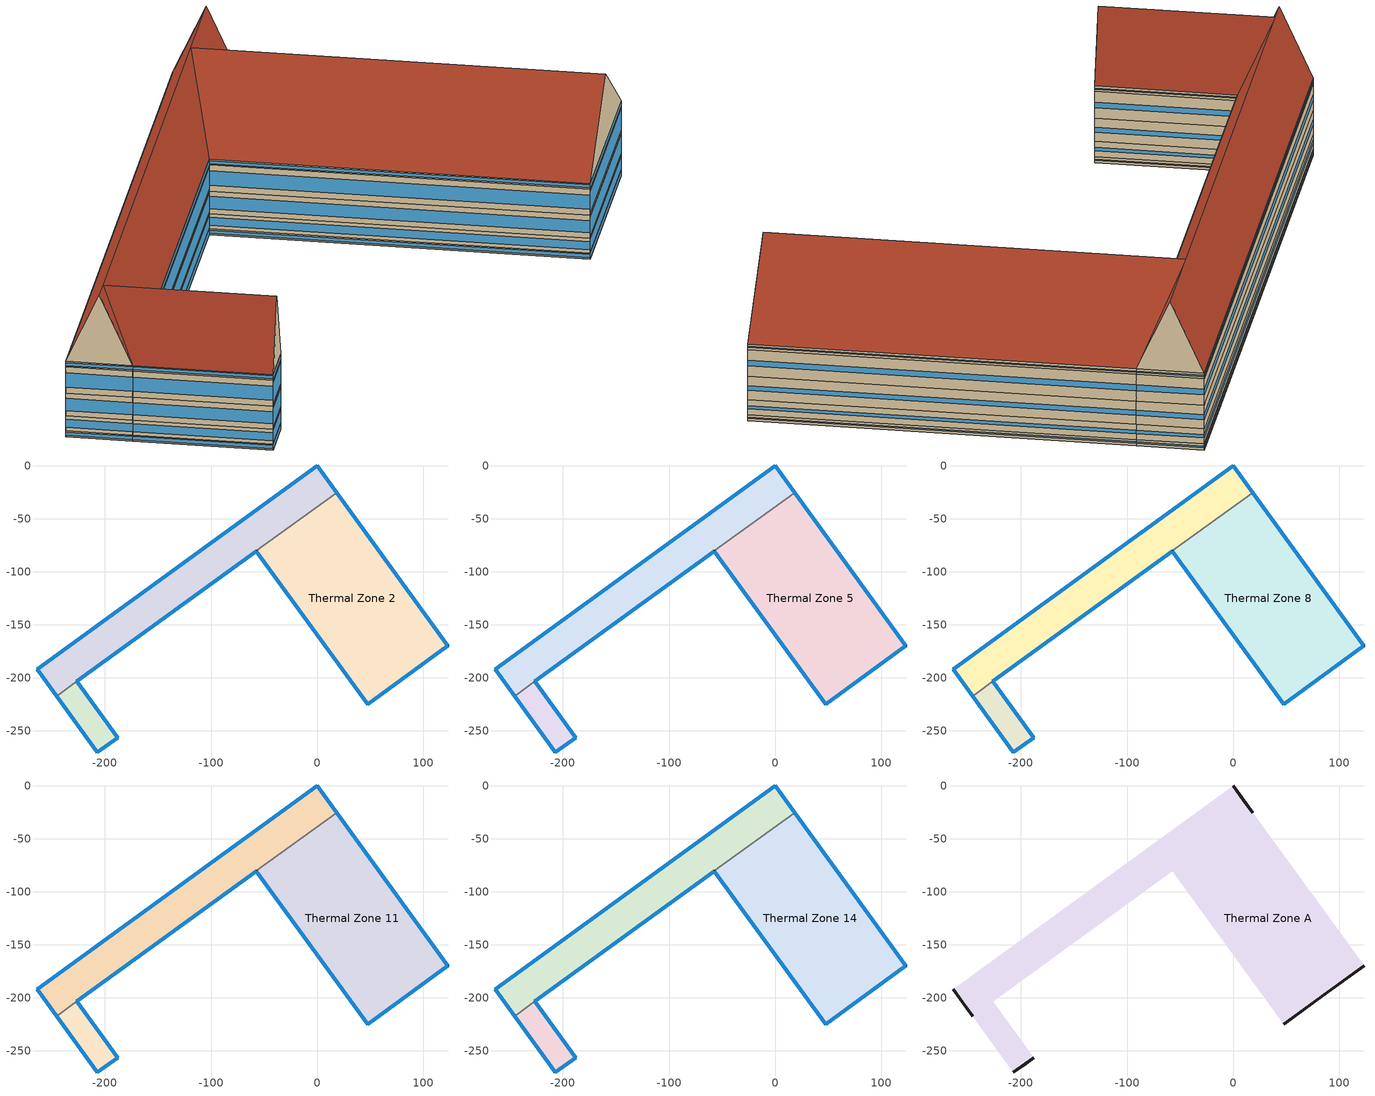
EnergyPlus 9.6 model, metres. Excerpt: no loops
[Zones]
Thermal Zone 1
 floor ground (ExtSlabCarpet): 0,0 -264.06,-191.85 -245.61,-217.23 18.44,-25.39 z0
 wall outside (Ext Wall): 18.44,-25.39 0,0 -264.06,-191.85 -245.61,-217.23 / -226.7,-203.49 -57.39,-80.49 z0:3.02
 wall to Thermal Zone 2 (Interior Wall): -57.39,-80.49 18.44,-25.39 z0:3.02
 wall to Thermal Zone 3 (Interior Wall): -245.61,-217.23 -226.7,-203.49 z0:3.02
 window (Ext Window): -264.05,-191.86 -245.62,-217.23 z0.69:2.33; -226.69,-203.49 -57.4,-80.49 z0.35:2.67; -0.01,-0.01 -264.05,-191.84 z1.22:1.8; 18.44,-25.38 0.01,-0.01 z1.19:1.83
Thermal Zone 2
 floor ground (ExtSlabCarpet): 18.44,-25.39 -57.39,-80.49 47.53,-224.9 123.37,-169.8 z0
 wall outside (Ext Wall): -57.39,-80.49 47.53,-224.9 123.37,-169.8 18.44,-25.39 z0:3.02
 window (Ext Window): -57.39,-80.49 47.53,-224.9 z0.69:2.33; 47.54,-224.9 123.36,-169.81 z0.35:2.67; 123.36,-169.8 18.45,-25.4 z1.19:1.83
Thermal Zone 3
 floor ground (ExtSlabCarpet): -226.7,-203.49 -245.61,-217.23 -207.04,-270.32 -188.13,-256.58 z0
 wall outside (Ext Wall): -245.61,-217.23 -207.04,-270.32 -188.13,-256.58 -226.7,-203.49 z0:3.02
 window (Ext Window): -245.6,-217.24 -207.05,-270.31 z0.69:2.33; -207.03,-270.32 -188.13,-256.59 z0.35:2.67; -188.13,-256.57 -226.69,-203.5 z1.19:1.83
Thermal Zone 4
 floor to Thermal Zone 1 (Interior Floor): 0,0 -264.06,-191.85 -245.61,-217.23 18.44,-25.39 z3.02
 wall outside (Ext Wall): 18.44,-25.39 0,0 -264.06,-191.85 -245.61,-217.23 / -226.7,-203.49 -57.39,-80.49 z3.02:10.61
 wall to Thermal Zone 5 (Interior Wall): -57.39,-80.49 18.44,-25.39 z3.02:10.61
 wall to Thermal Zone 6 (Interior Wall): -245.61,-217.23 -226.7,-203.49 z3.02:10.61
 window (Ext Window): -264.05,-191.86 -245.62,-217.23 z4.77:8.86; -226.69,-203.49 -57.4,-80.49 z3.89:9.74; -0.01,-0.01 -264.05,-191.84 z6.09:7.54; 18.44,-25.38 0.01,-0.01 z6.02:7.61
Thermal Zone 5
 floor to Thermal Zone 2 (Interior Floor): 18.44,-25.39 -57.39,-80.49 47.53,-224.9 123.37,-169.8 z3.02
 wall outside (Ext Wall): -57.39,-80.49 47.53,-224.9 123.37,-169.8 18.44,-25.39 z3.02:10.61
 window (Ext Window): -57.39,-80.49 47.53,-224.9 z4.77:8.86; 47.54,-224.9 123.36,-169.81 z3.89:9.74; 123.36,-169.8 18.45,-25.4 z6.02:7.61
Thermal Zone 6
 floor to Thermal Zone 3 (Interior Floor): -226.7,-203.49 -245.61,-217.23 -207.04,-270.32 -188.13,-256.58 z3.02
 wall outside (Ext Wall): -245.61,-217.23 -207.04,-270.32 -188.13,-256.58 -226.7,-203.49 z3.02:10.61
 window (Ext Window): -245.6,-217.24 -207.05,-270.31 z4.77:8.86; -207.03,-270.32 -188.13,-256.59 z3.89:9.74; -188.13,-256.57 -226.69,-203.5 z6.02:7.61
Thermal Zone 7
 floor to Thermal Zone 4 (Interior Floor): 0,0 -264.06,-191.85 -245.61,-217.23 18.44,-25.39 z10.61
 wall outside (Ext Wall): 18.44,-25.39 0,0 -264.06,-191.85 -245.61,-217.23 / -226.7,-203.49 -57.39,-80.49 z10.61:22.22
 wall to Thermal Zone 8 (Interior Wall): -57.39,-80.49 18.44,-25.39 z10.61:22.22
 wall to Thermal Zone 9 (Interior Wall): -245.61,-217.23 -226.7,-203.49 z10.61:22.22
 window (Ext Window): -264.05,-191.86 -245.62,-217.23 z13.28:19.55; -226.69,-203.49 -57.4,-80.49 z11.95:20.88; -0.01,-0.01 -264.05,-191.84 z15.31:17.52; 18.44,-25.38 0.01,-0.01 z15.2:17.63
Thermal Zone 8
 floor to Thermal Zone 5 (Interior Floor): 18.44,-25.39 -57.39,-80.49 47.53,-224.9 123.37,-169.8 z10.61
 wall outside (Ext Wall): -57.39,-80.49 47.53,-224.9 123.37,-169.8 18.44,-25.39 z10.61:22.22
 window (Ext Window): -57.39,-80.49 47.53,-224.9 z13.28:19.55; 47.54,-224.9 123.36,-169.81 z11.95:20.88; 123.36,-169.8 18.45,-25.4 z15.2:17.63
Thermal Zone 9
 floor to Thermal Zone 6 (Interior Floor): -226.7,-203.49 -245.61,-217.23 -207.04,-270.32 -188.13,-256.58 z10.61
 wall outside (Ext Wall): -245.61,-217.23 -207.04,-270.32 -188.13,-256.58 -226.7,-203.49 z10.61:22.22
 window (Ext Window): -245.6,-217.24 -207.05,-270.31 z13.28:19.55; -207.03,-270.32 -188.13,-256.59 z11.95:20.88; -188.13,-256.57 -226.69,-203.5 z15.2:17.63
Thermal Zone 10
 floor to Thermal Zone 7 (Interior Floor): 0,0 -264.06,-191.85 -245.61,-217.23 18.44,-25.39 z22.22
 wall outside (Ext Wall): 18.44,-25.39 0,0 -264.06,-191.85 -245.61,-217.23 / -226.7,-203.49 -57.39,-80.49 z22.22:35.56
 wall to Thermal Zone 11 (Interior Wall): -57.39,-80.49 18.44,-25.39 z22.22:35.56
 wall to Thermal Zone 12 (Interior Wall): -245.61,-217.23 -226.7,-203.49 z22.22:35.56
 window (Ext Window): -264.05,-191.86 -245.62,-217.23 z25.29:32.49; -226.69,-203.49 -57.4,-80.49 z23.75:34.03; -0.01,-0.01 -264.05,-191.84 z27.62:30.16; 18.44,-25.38 0.01,-0.01 z27.49:30.29
Thermal Zone 11
 floor to Thermal Zone 8 (Interior Floor): 18.44,-25.39 -57.39,-80.49 47.53,-224.9 123.37,-169.8 z22.22
 wall outside (Ext Wall): -57.39,-80.49 47.53,-224.9 123.37,-169.8 18.44,-25.39 z22.22:35.56
 window (Ext Window): -57.39,-80.49 47.53,-224.9 z25.29:32.49; 47.54,-224.9 123.36,-169.81 z23.75:34.03; 123.36,-169.8 18.45,-25.4 z27.49:30.29
Thermal Zone 12
 floor to Thermal Zone 9 (Interior Floor): -226.7,-203.49 -245.61,-217.23 -207.04,-270.32 -188.13,-256.58 z22.22
 wall outside (Ext Wall): -245.61,-217.23 -207.04,-270.32 -188.13,-256.58 -226.7,-203.49 z22.22:35.56
 window (Ext Window): -245.6,-217.24 -207.05,-270.31 z25.29:32.49; -207.03,-270.32 -188.13,-256.59 z23.75:34.03; -188.13,-256.57 -226.69,-203.5 z27.49:30.29
Thermal Zone 13
 floor to Thermal Zone 10 (Interior Floor): 0,0 -264.06,-191.85 -245.61,-217.23 18.44,-25.39 z35.56
 wall outside (Ext Wall): 18.44,-25.39 0,0 -264.06,-191.85 -245.61,-217.23 / -226.7,-203.49 -57.39,-80.49 z35.56:38.31
 wall to Thermal Zone 14 (Interior Wall): -57.39,-80.49 18.44,-25.39 z35.56:38.31
 wall to Thermal Zone 15 (Interior Wall): -245.61,-217.23 -226.7,-203.49 z35.56:38.31
 window (Ext Window): -264.05,-191.86 -245.62,-217.23 z36.19:37.68; -226.69,-203.49 -57.4,-80.49 z35.88:37.99; -0.01,-0.01 -264.05,-191.84 z36.67:37.2; 18.44,-25.38 0.01,-0.01 z36.65:37.22
Thermal Zone 14
 floor to Thermal Zone 11 (Interior Floor): 18.44,-25.39 -57.39,-80.49 47.53,-224.9 123.37,-169.8 z35.56
 wall outside (Ext Wall): -57.39,-80.49 47.53,-224.9 123.37,-169.8 18.44,-25.39 z35.56:38.31
 window (Ext Window): -57.39,-80.49 47.53,-224.9 z36.19:37.68; 47.54,-224.9 123.36,-169.81 z35.88:37.99; 123.36,-169.8 18.45,-25.4 z36.65:37.22
Thermal Zone 15
 floor to Thermal Zone 12 (Interior Floor): -226.7,-203.49 -245.61,-217.23 -207.04,-270.32 -188.13,-256.58 z35.56
 wall outside (Ext Wall): -245.61,-217.23 -207.04,-270.32 -188.13,-256.58 -226.7,-203.49 z35.56:38.31
 window (Ext Window): -245.6,-217.24 -207.05,-270.31 z36.19:37.68; -207.03,-270.32 -188.13,-256.59 z35.88:37.99; -188.13,-256.57 -226.69,-203.5 z36.65:37.22
Thermal Zone A
 floor to Thermal Zone 13 (Interior Floor): 0,0 -264.06,-191.85 -245.61,-217.23 18.44,-25.39 z38.31
 floor to Thermal Zone 14 (Interior Floor): 18.44,-25.39 -57.39,-80.49 47.53,-224.9 123.37,-169.8 z38.31
 floor to Thermal Zone 15 (Interior Floor): -226.7,-203.49 -245.61,-217.23 -207.04,-270.32 -188.13,-256.58 z38.31
 wall outside (Ext Wall): -264.06,-191.85,38.31 -245.61,-217.23,38.31 -254.83,-204.54,72.96; 0,0,38.31 9.22,-12.69,72.96 18.44,-25.39,38.31; 85.45,-197.35,72.96 47.53,-224.9,38.31 123.37,-169.8,38.31; -188.13,-256.58,38.31 -197.58,-263.45,72.96 -207.04,-270.32,38.31
 roof outside (Ext Roof): 0,0,38.31 -264.06,-191.85,38.31 -254.83,-204.54,72.96 9.22,-12.69,72.96; 9.22,-12.69,72.96 -28.7,-40.24,72.96 18.44,-25.39,38.31; -245.38,-197.67,72.96 -254.83,-204.54,72.96 -245.61,-217.23,38.31; -28.7,-40.24,72.96 -245.38,-197.67,72.96 -226.7,-203.49,38.31 -57.39,-80.49,38.31; 18.44,-25.39,38.31 -28.7,-40.24,72.96 85.45,-197.35,72.96 123.37,-169.8,38.31; -28.7,-40.24,72.96 -57.39,-80.49,38.31 47.53,-224.9,38.31 85.45,-197.35,72.96; -226.7,-203.49,38.31 -245.38,-197.67,72.96 -197.58,-263.45,72.96 -188.13,-256.58,38.31; -245.38,-197.67,72.96 -245.61,-217.23,38.31 -207.04,-270.32,38.31 -197.58,-263.45,72.96
[Building]
Building 1: North Axis {deg}=-0
[Site:Location]
Washington Dc Dulles IntL Ar: Latitude {deg}=38.98; Longitude {deg}=-77.47; Time Zone {hr}=-5; Elevation {m}=82
[SizingPeriod:DesignDay] Day of Month=21; Dry-Bulb Temperature Range Modifier Type=DefaultMultipliers; Barometric Pressure {Pa}=86790; Rain Indicator=No; Snow Indicator=No; Daylight Saving Time Indicator=No; Begin Environment Reset Mode=FullResetAtBeginEnvironment
Name | Month | Day Type | Maximum Dry-Bulb Temperature {C} | Daily Dry-Bulb Temperature Range {deltaC} | Humidity Condition Type | Wetbulb or DewPoint at Maximum Dry-Bulb {C} | Wind Speed {m/s} | Wind Direction {deg} | Solar Model Indicator | ASHRAE Clear Sky Optical Depth for Beam Irradiance (taub) | ASHRAE Clear Sky Optical Depth for Diffuse Irradiance (taud) | Enthalpy at Maximum Dry-Bulb {J/kg} | Sky Clearness
SALT-LAKE-CITY-IAP Ann Clg .4% Condns DB=>MWB | 7 | SummerDesignDay | 36.5 | 14.4 | Wetbulb | 17.1 | 5 | 340 | ASHRAETau | 0.339 | 2.366
SALT-LAKE-CITY-IAP Ann Clg .4% Condns DP=>MDB | 7 | SummerDesignDay | 22.5 | 14.4 | Dewpoint | 15.6 | 5 | 340 | ASHRAETau | 0.339 | 2.366
SALT-LAKE-CITY-IAP Ann Clg .4% Condns Enth=>MDB | 7 | SummerDesignDay | 30.8 | 14.4 | Enthalpy |  | 5 | 340 | ASHRAETau | 0.339 | 2.366 | 59300
SALT-LAKE-CITY-IAP Ann Clg .4% Condns WB=>MDB | 7 | SummerDesignDay | 31.2 | 14.4 | Wetbulb | 19 | 5 | 340 | ASHRAETau | 0.339 | 2.366
SALT-LAKE-CITY-IAP Ann Htg 99.6% Condns DB | 1 | WinterDesignDay | -12.4 | 0 | Wetbulb | -12.4 | 2.6 | 140 | ASHRAEClearSky |  |  |  | 0
SALT-LAKE-CITY-IAP Ann Htg Wind 99.6% Condns WS=>MCDB | 1 | WinterDesignDay | 6.8 | 0 | Wetbulb | 6.8 | 12.4 | 140 | ASHRAEClearSky |  |  |  | 0
SALT-LAKE-CITY-IAP Ann Hum_n 99.6% Condns DP=>MCDB | 1 | WinterDesignDay | -10.7 | 0 | Dewpoint | -16.2 | 2.6 | 140 | ASHRAEClearSky |  |  |  | 0
[Material] Thermal Absorptance=0.9
Name | Roughness | Thickness m | Conductivity W/m-K | Density kg/m3 | Specific Heat J/kg-K | Solar Absorptance | Visible Absorptance
wall concrete | MediumRough | 0.03 | 0.5 | 2243 | 837 | 0.65 | 0.65
roof concrete | MediumRough | 0.05 | 0.5 | 2243 | 837 | 0.65 | 0.65
Wall Insulation [18]; Roof Insulation [18] | MediumRough | 0.1693 | 0.049 | 265 | 836.8 | 0.7 | 0.7
F16 Acoustic tile | MediumSmooth | 0.0191 | 0.06 | 368 | 590 | 0.3 | 0.3
M11 100mm lightweight concrete | MediumRough | 0.1016 | 0.53 | 1280 | 840 | 0.5 | 0.5
MAT-CC05 4 HW CONCRETE | Rough | 0.1016 | 1.311 | 2240 | 836.8 | 0.85 | 0.85
G01a 19mm gypsum board | MediumSmooth | 0.019 | 0.16 | 800 | 1090 | 0.4 | 0.4
[Material:AirGap]
Name | Thermal Resistance m2-K/W
F04 Wall air space resistance | 0.15
F05 Ceiling air space resistance | 0.18
[Material:NoMass]
CP02 CARPET PAD: Roughness=Smooth; Thermal Resistance m2-K/W=0.1; Thermal Absorptance=0.9; Solar Absorptance=0.8; Visible Absorptance=0.8
[WindowMaterial:SimpleGlazingSystem]
Window Material Simple Glazing System: U-Factor W/m2-K=1.8; Solar Heat Gain Coefficient=0.3
[Construction]
Ext Roof: roof concrete, Roof Insulation [18]
Ext Wall: wall concrete, Wall Insulation [18]
Ext Window: Window Material Simple Glazing System
ExtSlabCarpet: MAT-CC05 4 HW CONCRETE, CP02 CARPET PAD
Interior Floor: F16 Acoustic tile, F05 Ceiling air space resistance, M11 100mm lightweight concrete
Interior Wall: G01a 19mm gypsum board, F04 Wall air space resistance, G01a 19mm gypsum board
[Zone]
Thermal Zone 1; Thermal Zone 2; Thermal Zone 3: 144, 0, 0, 0, , 1, , , , , , Yes
Thermal Zone 4; Thermal Zone 5; Thermal Zone 6: 144, 0, 0, 3.02, , 1, , , , , , Yes
Thermal Zone 7; Thermal Zone 8; Thermal Zone 9: 144, 0, 0, 10.61, , 1, , , , , , Yes
Thermal Zone 10; Thermal Zone 11; Thermal Zone 12: 144, 0, 0, 22.22, , 1, , , , , , Yes
Thermal Zone 13; Thermal Zone 14; Thermal Zone 15: 144, 0, 0, 35.56, , 1, , , , , , Yes
Thermal Zone A: 144, 0, 0, 38.31, , 1, , , , , , No
[AvailabilityManager:Scheduled] Schedule=Always On Discrete
VAV with Reheat 1 Availability Manager; Air Loop HVAC Outdoor Air System 1 Availability Manager
[Schedule:Constant]
Always On Discrete: Hourly Value=1
